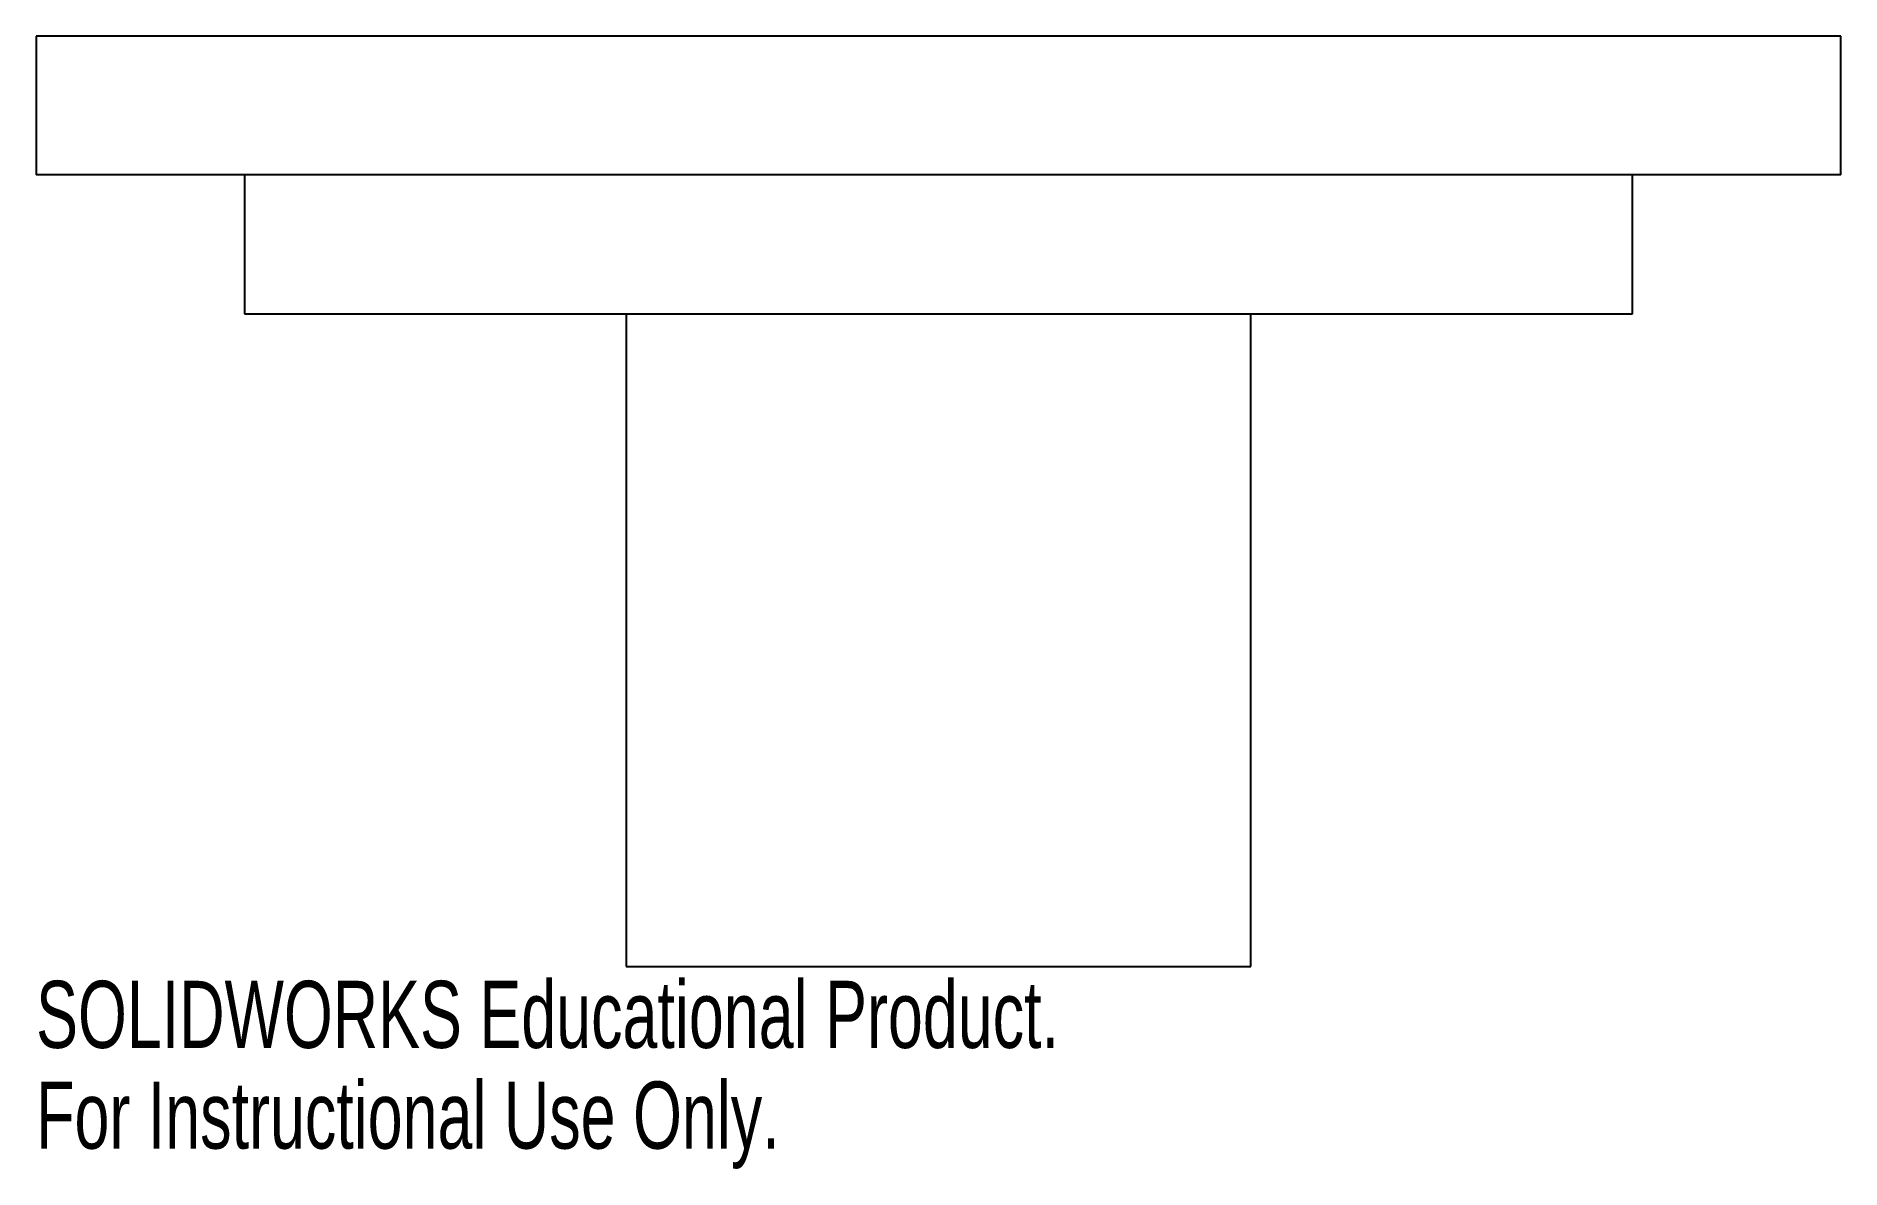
# Paper-space layout '_Front' of a CAD drawing. Header units: millimetres. Extents: x -65 to 65, y -62 to 20.
import ezdxf

# ---------------------------------------------------------------- set-up
doc = ezdxf.new("R2010")
doc.units = ezdxf.units.MM
doc.styles.add('SLDTEXTSTYLE0', font='TXT', dxfattribs={"width": 0.7})

psp = doc.layouts.new('_Front')

# ---------------------------------------------------------------- linework, layer by layer
at = {"color": 7, "linetype": 'Continuous', "lineweight": 25}
for p, q in [((-65, 20), (-65, 10)), ((65, 20), (-65, 20)), ((65, 10), (65, 20)), ((65, 10), (-65, 10)), ((-50, 10), (-50, 0)), ((50, 0), (50, 10)), ((-50, 0), (50, 0)), ((-22.5, 0), (-22.5, -47)), ((22.5, -47), (22.5, 0)), ((-22.5, -47), (22.5, -47))]:
    psp.add_line(p, q, dxfattribs=at)

# ---------------------------------------------------------------- texts
at = {"color": 7, "linetype": 'Continuous', "char_height": 4.8336, "attachment_point": 1, "style": 'SLDTEXTSTYLE0'}
for s, insert in [('SOLIDWORKS Educational Product.', (-65, -48.02)), ('For Instructional Use Only.', (-65, -55.27))]:
    psp.add_mtext(s, dxfattribs=dict(at, insert=insert))

doc.saveas('drawing.dxf')
